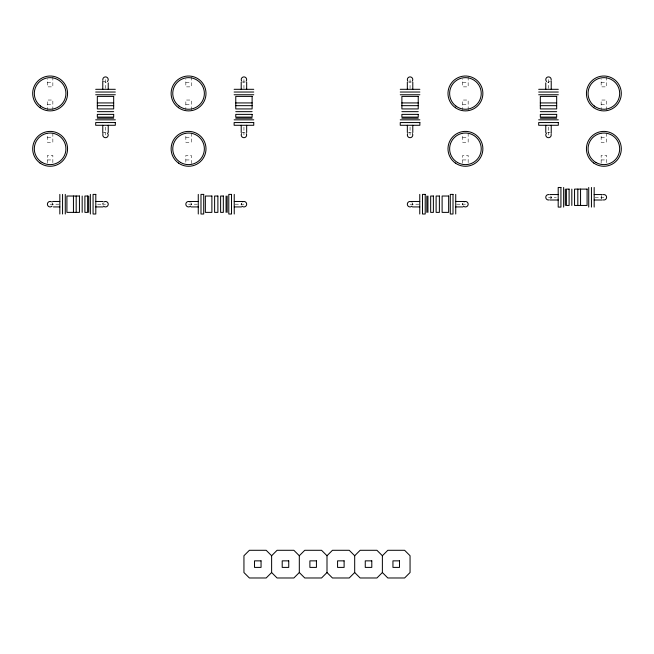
<?xml version="1.0" encoding="UTF-8"?>
<svg xmlns="http://www.w3.org/2000/svg" width="654" height="654" viewBox="0 0 654 654"><rect width="100%" height="100%" fill="white"/><g stroke="black" fill="none" stroke-linecap="round" stroke-linejoin="round"><path stroke-width="0.49" stroke-dasharray="3.27 2.45" d="M47.407 82.33L52.851 82.33M185.842 82.33L191.287 82.33M462.713 82.33L468.158 82.33M601.149 82.33L606.593 82.33M47.407 104.566L52.851 104.566M185.842 104.566L191.287 104.566M462.713 104.566L468.158 104.566M601.149 104.566L606.593 104.566M47.407 137.708L52.851 137.708M185.842 137.708L191.287 137.708M462.713 137.708L468.158 137.708M601.149 137.708L606.593 137.708M47.407 159.944L52.851 159.944M185.842 159.944L191.287 159.944M462.713 159.944L468.158 159.944M601.149 159.944L606.593 159.944M548.493 197.279L556.358 197.279M595.091 197.279L603.871 197.279M50.129 204.203L58.909 204.203M97.642 204.203L105.507 204.203M188.565 204.203L197.345 204.203M235.154 204.203L243.942 204.203M410.058 204.203L418.846 204.203M456.656 204.203L465.435 204.203M102.874 204.906L103.144 202.838A2.722 2.722 0 0 0 103.144 205.56M606.593 76.886L606.593 86.868L601.149 86.868L601.149 78.881M606.593 110.019L606.593 100.037L601.149 100.037L601.149 110.019M606.593 133.163L606.593 142.245L601.149 142.245L601.149 133.163M606.593 162.666L606.593 155.407L601.149 155.407L601.149 164.489M548.493 79.608L548.493 88.388M548.493 127.121L548.493 134.986M468.158 76.886L468.158 86.868L462.713 86.868L462.713 78.881M468.158 110.019L468.158 100.037L462.713 100.037L462.713 110.019M468.158 133.163L468.158 142.245L462.713 142.245L462.713 133.163M468.158 162.666L468.158 155.407L462.713 155.407L462.713 165.397M410.058 79.608L410.058 88.388M410.058 127.121L410.058 134.986M243.942 79.608L243.942 88.388M243.942 127.121L243.942 134.986M191.287 76.886L191.287 86.868L185.842 86.868L185.842 78.881M191.287 110.019L191.287 100.037L185.842 100.037L185.842 110.019M191.287 133.163L191.287 142.245L185.842 142.245L185.842 133.163M191.287 163.582L191.287 155.407L185.842 155.407L185.842 164.489M105.507 79.608L105.507 88.388M105.507 127.121L105.507 134.986M52.851 76.886L52.851 86.868L47.407 86.868L47.407 78.881M52.851 110.019L52.851 100.037L47.407 100.037L47.407 110.019M52.851 133.163L52.851 142.245L47.407 142.245L47.407 133.163M52.851 162.666L52.851 155.407L47.407 155.407L47.407 164.489M52.851 204.203L52.761 204.906A2.722 2.722 0 0 0 52.492 202.838L52.851 204.203M191.287 204.203L191.197 204.906A2.722 2.722 0 0 0 190.927 202.838L191.287 204.203M241.31 203.492L241.31 204.906A2.722 2.722 0 0 1 241.579 202.838L241.31 203.492M412.788 204.203L412.69 204.906A2.722 2.722 0 0 0 412.421 202.838L412.788 204.203M462.803 203.492L462.803 204.906A2.722 2.722 0 0 1 463.073 202.838L462.803 203.492M551.224 197.279L550.856 198.644A2.722 2.722 0 0 0 550.423 195.35L551.224 197.279M601.239 196.576L601.508 198.644A2.722 2.722 0 0 1 601.942 195.35L601.239 196.576M104.141 132.623L103.577 133.056A2.722 2.722 0 0 1 106.21 132.353L104.141 132.623M550.423 81.537L547.79 82.24A2.722 2.722 0 0 0 550.423 81.537M245.299 81.971L242.577 81.971A2.722 2.722 0 0 0 245.299 81.971M243.231 132.353L242.577 132.623A2.722 2.722 0 0 1 245.299 132.623L243.231 132.353M411.423 81.971L408.701 81.971A2.722 2.722 0 0 0 411.423 81.971M409.355 132.353L408.701 132.623A2.722 2.722 0 0 1 411.423 132.623L409.355 132.353M106.21 82.24L103.577 81.537A2.722 2.722 0 0 0 106.21 82.24M548.493 132.255L547.79 132.353A2.722 2.722 0 0 1 550.423 133.056L548.493 132.255"/><path stroke-width="0.98" d="M271.623 555.736L277.075 550.292L293.859 550.292L299.311 555.736L299.311 572.528L293.859 577.981L277.075 577.981L271.623 572.528L271.623 555.736L266.178 550.292L249.387 550.292L243.942 555.736L243.942 572.528L249.387 577.981L266.178 577.981L271.623 572.528M299.311 555.736L304.764 550.292L321.547 550.292L327 555.736L327 572.528L332.453 577.981L349.236 577.981L354.689 572.528L354.689 555.736L349.236 550.292L332.453 550.292L327 555.736M327 572.528L321.547 577.981L304.764 577.981L299.311 572.528M354.689 555.736L360.141 550.292L376.925 550.292L382.377 555.736L382.377 572.528L376.925 577.981L360.141 577.981L354.689 572.528M382.377 555.736L387.822 550.292L404.613 550.292L410.058 555.736L410.058 572.528L404.613 577.981L387.822 577.981L382.377 572.528M95.688 89.312L115.317 89.312M234.132 89.312L253.752 89.312M400.248 89.312L419.868 89.312M538.683 89.312L558.312 89.312M95.688 92.034L115.317 92.034M234.132 92.034L253.752 92.034M400.248 92.034L419.868 92.034M538.683 92.034L558.312 92.034M95.688 94.756L115.317 94.756M234.132 94.756L253.752 94.756M400.248 94.756L419.868 94.756M538.683 94.756L558.312 94.756M97.323 102.931L113.682 102.931M235.767 102.931L252.117 102.931M401.883 102.931L418.233 102.931M540.318 102.931L556.677 102.931M97.323 105.662L113.682 105.662M235.767 105.662L252.117 105.662M401.883 105.662L418.233 105.662M540.318 105.662L556.677 105.662M97.323 111.654L113.682 111.654M235.767 111.654L252.117 111.654M401.883 111.654L418.233 111.654M540.318 111.654L556.677 111.654M97.323 118.194L113.682 118.194M235.767 118.194L252.117 118.194M401.883 118.194L418.233 118.194M540.318 118.194L556.677 118.194M95.688 119.829L115.317 119.829M234.132 119.829L253.752 119.829M400.248 119.829L419.868 119.829M538.683 119.829L558.312 119.829M550.128 194.557L558.197 194.557M594.167 194.557L602.236 194.557M550.128 200.001L558.197 200.001M594.167 200.001L602.236 200.001M52.549 201.473L59.833 201.473M95.803 201.473L103.079 201.473M190.2 201.473L198.268 201.473M234.238 201.473L242.307 201.473M411.693 201.473L419.762 201.473M455.732 201.473L463.8 201.473M53.399 206.926L59.833 206.926M95.803 206.926L103.079 206.926M190.984 206.926L198.268 206.926M234.238 206.926L241.514 206.926M412.486 206.926L419.762 206.926M455.732 206.926L463.016 206.926M594.167 187.469L594.167 207.089M591.445 187.469L591.445 207.089M588.723 187.469L588.723 207.089M580.548 189.104L580.548 205.454M577.817 189.104L577.817 205.454M571.825 189.104L571.825 205.454M565.285 189.104L565.285 205.454M563.65 187.469L563.65 207.089M551.224 81.243L551.224 89.312M551.224 125.282L551.224 133.351M545.771 82.878L545.771 89.312M545.771 125.282L545.771 132.558M455.732 194.393L455.732 214.013M427.937 196.028L427.937 212.378M426.849 196.028L426.849 212.378M419.762 194.393L419.762 214.013M412.788 82.028L412.788 89.312M412.788 125.282L412.788 132.558M407.336 82.028L407.336 89.312M407.336 125.282L407.336 132.558M246.664 82.028L246.664 89.312M246.664 125.282L246.664 132.558M241.212 82.028L241.212 89.312M241.212 125.282L241.212 132.558M234.238 194.393L234.238 214.013M227.151 196.028L227.151 212.378M226.063 196.028L226.063 212.378M198.268 194.393L198.268 214.013M108.229 82.878L108.229 89.312M108.229 125.282L108.229 132.558M102.776 81.243L102.776 89.312M102.776 125.282L102.776 133.351M90.35 194.393L90.35 214.013M88.715 196.028L88.715 212.378M82.175 196.028L82.175 212.378M76.183 196.028L76.183 212.378M73.452 196.028L73.452 212.378M65.277 194.393L65.277 214.013M62.555 194.393L62.555 214.013M59.833 194.393L59.833 214.013M551.126 134.274A2.722 2.722 0 0 1 547.79 137.618A2.722 2.722 0 0 1 546.572 133.056M546.572 81.537A2.722 2.722 0 0 1 547.79 76.976A2.722 2.722 0 0 1 551.126 80.311M242.577 201.841A2.722 2.722 0 0 1 246.174 202.634A2.722 2.722 0 0 1 245.691 206.288A2.722 2.722 0 0 1 242.013 206.124M190.494 206.124A2.722 2.722 0 0 1 186.815 206.288A2.722 2.722 0 0 1 186.333 202.634A2.722 2.722 0 0 1 189.93 201.841M411.987 206.124A2.722 2.722 0 0 1 408.309 206.288A2.722 2.722 0 0 1 407.826 202.634A2.722 2.722 0 0 1 411.423 201.841M464.07 201.841A2.722 2.722 0 0 1 467.667 202.634A2.722 2.722 0 0 1 467.185 206.288A2.722 2.722 0 0 1 463.506 206.124M104.141 201.841A2.722 2.722 0 0 1 107.738 202.634A2.722 2.722 0 0 1 107.256 206.288A2.722 2.722 0 0 1 103.577 206.124M52.058 206.124A2.722 2.722 0 0 1 48.38 206.288A2.722 2.722 0 0 1 47.897 202.634A2.722 2.722 0 0 1 51.494 201.841M549.205 199.911A2.722 2.722 0 0 1 545.771 197.279A2.722 2.722 0 0 1 549.205 194.647M603.168 194.647A2.722 2.722 0 0 1 606.593 197.279A2.722 2.722 0 0 1 603.168 199.911M107.428 133.056A2.722 2.722 0 0 1 106.21 137.618A2.722 2.722 0 0 1 102.874 134.274M102.874 80.311A2.722 2.722 0 0 1 106.21 76.976A2.722 2.722 0 0 1 107.428 81.537M246.296 133.62A2.722 2.722 0 0 1 243.942 137.708A2.722 2.722 0 0 1 241.579 133.62M241.579 80.973A2.722 2.722 0 0 1 243.942 76.886A2.722 2.722 0 0 1 246.296 80.973M412.421 133.62A2.722 2.722 0 0 1 410.058 137.708A2.722 2.722 0 0 1 407.704 133.62M407.704 80.973A2.722 2.722 0 0 1 410.058 76.886A2.722 2.722 0 0 1 412.421 80.973M113.682 96.391L97.323 96.391L97.323 108.932L113.682 108.932L113.682 96.391M252.117 96.391L235.767 96.391L235.767 108.932L252.117 108.932L252.117 96.391M418.233 96.391L401.883 96.391L401.883 108.932L418.233 108.932L418.233 96.391M556.677 96.391L540.318 96.391L540.318 108.932L556.677 108.932L556.677 96.391M113.682 114.376L97.323 114.376L97.323 117.107L113.682 117.107L113.682 114.376M252.117 114.376L235.767 114.376L235.767 117.107L252.117 117.107L252.117 114.376M418.233 114.376L401.883 114.376L401.883 117.107L418.233 117.107L418.233 114.376M556.677 114.376L540.318 114.376L540.318 117.107L556.677 117.107L556.677 114.376M115.317 122.56L95.688 122.56L95.688 125.282L115.317 125.282L115.317 122.56M253.752 122.56L234.132 122.56L234.132 125.282L253.752 125.282L253.752 122.56M419.868 122.56L400.248 122.56L400.248 125.282L419.868 125.282L419.868 122.56M558.312 122.56L538.683 122.56L538.683 125.282L558.312 125.282L558.312 122.56M560.928 187.469L558.197 187.469L558.197 207.089L560.928 207.089L560.928 187.469M569.103 189.104L566.372 189.104L566.372 205.454L569.103 205.454L569.103 189.104M587.088 189.104L574.547 189.104L574.547 205.454L587.088 205.454L587.088 189.104M95.803 194.393L93.072 194.393L93.072 214.013L95.803 214.013L95.803 194.393M203.713 194.393L200.991 194.393L200.991 214.013L203.713 214.013L203.713 194.393M231.516 194.393L228.786 194.393L228.786 214.013L231.516 214.013L231.516 194.393M425.214 194.393L422.484 194.393L422.484 214.013L425.214 214.013L425.214 194.393M453.009 194.393L450.287 194.393L450.287 214.013L453.009 214.013L453.009 194.393M79.453 196.028L66.912 196.028L66.912 212.378L79.453 212.378L79.453 196.028M87.628 196.028L84.897 196.028L84.897 212.378L87.628 212.378L87.628 196.028M211.888 196.028L205.348 196.028L205.348 212.378L211.888 212.378L211.888 196.028M217.888 196.028L214.618 196.028L214.618 212.378L217.888 212.378L217.888 196.028M223.333 196.028L220.611 196.028L220.611 212.378L223.333 212.378L223.333 196.028M433.389 196.028L430.667 196.028L430.667 212.378L433.389 212.378L433.389 196.028M439.382 196.028L436.112 196.028L436.112 212.378L439.382 212.378L439.382 196.028M448.652 196.028L442.112 196.028L442.112 212.378L448.652 212.378L448.652 196.028M261.052 560.862L254.512 560.862L254.512 567.402L261.052 567.402L261.052 560.862M288.741 560.862L282.201 560.862L282.201 567.402L288.741 567.402L288.741 560.862M316.43 560.862L309.89 560.862L309.89 567.402L316.43 567.402L316.43 560.862M344.11 560.862L337.57 560.862L337.57 567.402L344.11 567.402L344.11 560.862M371.799 560.862L365.259 560.862L365.259 567.402L371.799 567.402L371.799 560.862M399.488 560.862L392.948 560.862L392.948 567.402L399.488 567.402L399.488 560.862M593.783 163.05A17.437 17.437 0 0 0 621.235 150.453A17.437 17.437 0 0 0 596.595 132.975A17.437 17.437 0 0 0 593.783 163.05M595.966 162.511A15.802 15.802 0 0 0 619.673 148.826A15.802 15.802 0 0 0 595.966 135.141A15.802 15.802 0 0 0 595.966 162.511M178.477 163.05A17.437 17.437 0 0 0 205.928 150.453A17.437 17.437 0 0 0 181.289 132.975A17.437 17.437 0 0 0 178.477 163.05M180.659 162.511A15.802 15.802 0 0 0 204.367 148.826A15.802 15.802 0 0 0 180.659 135.141A15.802 15.802 0 0 0 180.659 162.511M40.041 107.681A17.437 17.437 0 0 0 67.493 95.075A17.437 17.437 0 0 0 42.853 77.597A17.437 17.437 0 0 0 40.041 107.681M40.507 105.989A15.802 15.802 0 0 0 65.801 95.517A15.802 15.802 0 0 0 44.08 78.848A15.802 15.802 0 0 0 40.507 105.989M455.348 107.681A17.437 17.437 0 0 0 482.799 95.075A17.437 17.437 0 0 0 458.16 77.597A17.437 17.437 0 0 0 455.348 107.681M455.813 105.989A15.802 15.802 0 0 0 481.107 95.517A15.802 15.802 0 0 0 459.386 78.848A15.802 15.802 0 0 0 455.813 105.989M593.783 107.681A17.437 17.437 0 0 0 621.235 95.075A17.437 17.437 0 0 0 596.595 77.597A17.437 17.437 0 0 0 593.783 107.681M594.249 105.989A15.802 15.802 0 0 0 619.542 95.517A15.802 15.802 0 0 0 597.821 78.848A15.802 15.802 0 0 0 594.249 105.989M455.348 163.05A17.437 17.437 0 0 0 482.799 150.453A17.437 17.437 0 0 0 458.16 132.975A17.437 17.437 0 0 0 455.348 163.05M457.53 162.511A15.802 15.802 0 0 0 481.238 148.826A15.802 15.802 0 0 0 457.53 135.141A15.802 15.802 0 0 0 457.53 162.511M178.477 107.681A17.437 17.437 0 0 0 205.928 95.075A17.437 17.437 0 0 0 181.289 77.597A17.437 17.437 0 0 0 178.477 107.681M178.943 105.989A15.802 15.802 0 0 0 204.236 95.517A15.802 15.802 0 0 0 182.515 78.848A15.802 15.802 0 0 0 178.943 105.989M40.041 163.05A17.437 17.437 0 0 0 67.493 150.453A17.437 17.437 0 0 0 42.853 132.975A17.437 17.437 0 0 0 40.041 163.05M42.224 162.511A15.802 15.802 0 0 0 65.931 148.826A15.802 15.802 0 0 0 42.224 135.141A15.802 15.802 0 0 0 42.224 162.511"/></g></svg>
